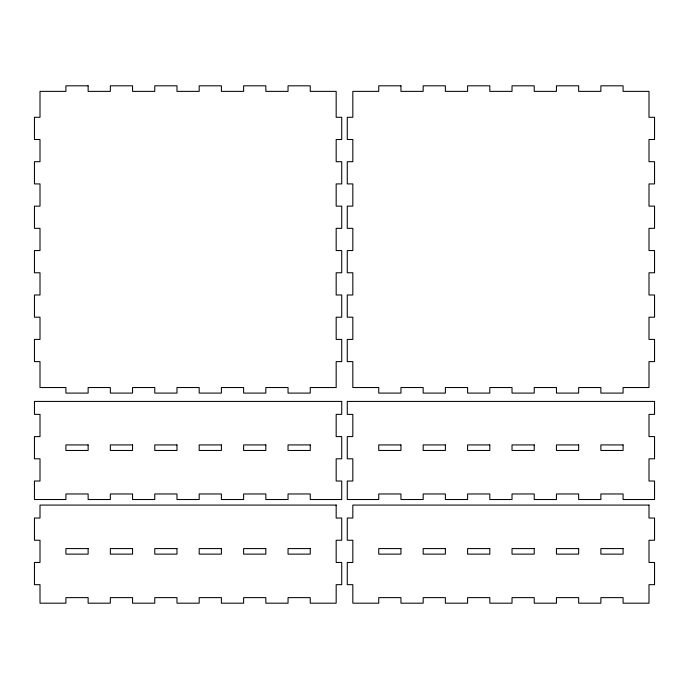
<?xml version="1.0" encoding="UTF-8"?>
<svg xmlns="http://www.w3.org/2000/svg" width="689" height="689" viewBox="0 0 689 689"><rect width="100%" height="100%" fill="white"/><g stroke="black" fill="none" stroke-linecap="round" stroke-linejoin="round"><path stroke-width="1.03" d="M88.132 85.815L65.92 85.815L65.92 91.37L40.005 91.37L40.005 117.285L34.45 117.285L34.45 139.497L40.005 139.497L40.005 161.708L34.45 161.708L34.45 183.92L40.005 183.92L40.005 206.132L34.45 206.132L34.45 228.343L40.005 228.343L40.005 250.563L34.45 250.563L34.45 272.775L40.005 272.775L40.005 294.987L34.45 294.987L34.45 317.198L40.005 317.198L40.005 339.41L34.45 339.41L34.45 361.622L40.005 361.622L40.005 387.537L65.92 387.537L65.92 393.092L88.132 393.092L88.132 387.537L110.343 387.537L110.343 393.092L132.555 393.092L132.555 387.537L154.767 387.537L154.767 393.092L176.978 393.092L176.978 387.537L199.19 387.537L199.19 393.092L221.402 393.092L221.402 387.537L243.622 387.537L243.622 393.092L265.833 393.092L265.833 387.537L288.045 387.537L288.045 393.092L310.257 393.092L310.257 387.537L336.172 387.537L336.172 361.622L341.727 361.622L341.727 339.41L336.172 339.41L336.172 317.198L341.727 317.198L341.727 294.987L336.172 294.987L336.172 272.775L341.727 272.775L341.727 250.563L336.172 250.563L336.172 228.343L341.727 228.343L341.727 206.132L336.172 206.132L336.172 183.92L341.727 183.92L341.727 161.708L336.172 161.708L336.172 139.497L341.727 139.497L341.727 117.285L336.172 117.285L336.172 91.37L310.257 91.37L310.257 85.815L288.045 85.815L288.045 91.37L265.833 91.37L265.833 85.815L243.622 85.815L243.622 91.37L221.402 91.37L221.402 85.815L199.19 85.815L199.19 91.37L176.978 91.37L176.978 85.815L154.767 85.815L154.767 91.37L132.555 91.37L132.555 85.815L110.343 85.815L110.343 91.37L88.132 91.37L88.132 85.815M400.955 85.815L378.743 85.815L378.743 91.37L352.828 91.37L352.828 117.285L347.273 117.285L347.273 139.497L352.828 139.497L352.828 161.708L347.273 161.708L347.273 183.92L352.828 183.92L352.828 206.132L347.273 206.132L347.273 228.343L352.828 228.343L352.828 250.563L347.273 250.563L347.273 272.775L352.828 272.775L352.828 294.987L347.273 294.987L347.273 317.198L352.828 317.198L352.828 339.41L347.273 339.41L347.273 361.622L352.828 361.622L352.828 387.537L378.743 387.537L378.743 393.092L400.955 393.092L400.955 387.537L423.167 387.537L423.167 393.092L445.378 393.092L445.378 387.537L467.598 387.537L467.598 393.092L489.81 393.092L489.81 387.537L512.022 387.537L512.022 393.092L534.233 393.092L534.233 387.537L556.445 387.537L556.445 393.092L578.657 393.092L578.657 387.537L600.868 387.537L600.868 393.092L623.08 393.092L623.08 387.537L648.995 387.537L648.995 361.622L654.55 361.622L654.55 339.41L648.995 339.41L648.995 317.198L654.55 317.198L654.55 294.987L648.995 294.987L648.995 272.775L654.55 272.775L654.55 250.563L648.995 250.563L648.995 228.343L654.55 228.343L654.55 206.132L648.995 206.132L648.995 183.92L654.55 183.92L654.55 161.708L648.995 161.708L648.995 139.497L654.55 139.497L654.55 117.285L648.995 117.285L648.995 91.37L623.08 91.37L623.08 85.815L600.868 85.815L600.868 91.37L578.657 91.37L578.657 85.815L556.445 85.815L556.445 91.37L534.233 91.37L534.233 85.815L512.022 85.815L512.022 91.37L489.81 91.37L489.81 85.815L467.598 85.815L467.598 91.37L445.378 91.37L445.378 85.815L423.167 85.815L423.167 91.37L400.955 91.37L400.955 85.815M341.727 401.42L34.45 401.42L34.45 414.373L40.005 414.373L40.005 436.593L34.45 436.593L34.45 458.805L40.005 458.805L40.005 481.017L34.45 481.017L34.45 499.525L65.92 499.525L65.92 493.97L88.132 493.97L88.132 499.525L110.343 499.525L110.343 493.97L132.555 493.97L132.555 499.525L154.767 499.525L154.767 493.97L176.978 493.97L176.978 499.525L199.19 499.525L199.19 493.97L221.402 493.97L221.402 499.525L243.622 499.525L243.622 493.97L265.833 493.97L265.833 499.525L288.045 499.525L288.045 493.97L310.257 493.97L310.257 499.525L341.727 499.525L341.727 481.017L336.172 481.017L336.172 458.805L341.727 458.805L341.727 436.593L336.172 436.593L336.172 414.373L341.727 414.373L341.727 401.42M654.55 401.42L347.273 401.42L347.273 414.373L352.828 414.373L352.828 436.593L347.273 436.593L347.273 458.805L352.828 458.805L352.828 481.017L347.273 481.017L347.273 499.525L378.743 499.525L378.743 493.97L400.955 493.97L400.955 499.525L423.167 499.525L423.167 493.97L445.378 493.97L445.378 499.525L467.598 499.525L467.598 493.97L489.81 493.97L489.81 499.525L512.022 499.525L512.022 493.97L534.233 493.97L534.233 499.525L556.445 499.525L556.445 493.97L578.657 493.97L578.657 499.525L600.868 499.525L600.868 493.97L623.08 493.97L623.08 499.525L654.55 499.525L654.55 481.017L648.995 481.017L648.995 458.805L654.55 458.805L654.55 436.593L648.995 436.593L648.995 414.373L654.55 414.373L654.55 401.42M88.132 444.922L65.92 444.922L65.92 450.468L88.132 450.468L88.132 444.922M132.555 444.922L110.343 444.922L110.343 450.468L132.555 450.468L132.555 444.922M176.978 444.922L154.767 444.922L154.767 450.468L176.978 450.468L176.978 444.922M221.402 444.922L199.19 444.922L199.19 450.468L221.402 450.468L221.402 444.922M265.833 444.922L243.622 444.922L243.622 450.468L265.833 450.468L265.833 444.922M310.257 444.922L288.045 444.922L288.045 450.468L310.257 450.468L310.257 444.922M400.955 444.922L378.743 444.922L378.743 450.468L400.955 450.468L400.955 444.922M445.378 444.922L423.167 444.922L423.167 450.468L445.378 450.468L445.378 444.922M489.81 444.922L467.598 444.922L467.598 450.468L489.81 450.468L489.81 444.922M534.233 444.922L512.022 444.922L512.022 450.468L534.233 450.468L534.233 444.922M578.657 444.922L556.445 444.922L556.445 450.468L578.657 450.468L578.657 444.922M623.08 444.922L600.868 444.922L600.868 450.468L623.08 450.468L623.08 444.922M336.172 505.08L40.005 505.08L40.005 518.033L34.45 518.033L34.45 540.245L40.005 540.245L40.005 562.457L34.45 562.457L34.45 584.677L40.005 584.677L40.005 603.185L65.92 603.185L65.92 597.63L88.132 597.63L88.132 603.185L110.343 603.185L110.343 597.63L132.555 597.63L132.555 603.185L154.767 603.185L154.767 597.63L176.978 597.63L176.978 603.185L199.19 603.185L199.19 597.63L221.402 597.63L221.402 603.185L243.622 603.185L243.622 597.63L265.833 597.63L265.833 603.185L288.045 603.185L288.045 597.63L310.257 597.63L310.257 603.185L336.172 603.185L336.172 584.677L341.727 584.677L341.727 562.457L336.172 562.457L336.172 540.245L341.727 540.245L341.727 518.033L336.172 518.033L336.172 505.08M648.995 505.08L352.828 505.08L352.828 518.033L347.273 518.033L347.273 540.245L352.828 540.245L352.828 562.457L347.273 562.457L347.273 584.677L352.828 584.677L352.828 603.185L378.743 603.185L378.743 597.63L400.955 597.63L400.955 603.185L423.167 603.185L423.167 597.63L445.378 597.63L445.378 603.185L467.598 603.185L467.598 597.63L489.81 597.63L489.81 603.185L512.022 603.185L512.022 597.63L534.233 597.63L534.233 603.185L556.445 603.185L556.445 597.63L578.657 597.63L578.657 603.185L600.868 603.185L600.868 597.63L623.08 597.63L623.08 603.185L648.995 603.185L648.995 584.677L654.55 584.677L654.55 562.457L648.995 562.457L648.995 540.245L654.55 540.245L654.55 518.033L648.995 518.033L648.995 505.08M88.132 548.582L65.92 548.582L65.92 554.128L88.132 554.128L88.132 548.582M132.555 548.582L110.343 548.582L110.343 554.128L132.555 554.128L132.555 548.582M176.978 548.582L154.767 548.582L154.767 554.128L176.978 554.128L176.978 548.582M221.402 548.582L199.19 548.582L199.19 554.128L221.402 554.128L221.402 548.582M265.833 548.582L243.622 548.582L243.622 554.128L265.833 554.128L265.833 548.582M310.257 548.582L288.045 548.582L288.045 554.128L310.257 554.128L310.257 548.582M400.955 548.582L378.743 548.582L378.743 554.128L400.955 554.128L400.955 548.582M445.378 548.582L423.167 548.582L423.167 554.128L445.378 554.128L445.378 548.582M489.81 548.582L467.598 548.582L467.598 554.128L489.81 554.128L489.81 548.582M534.233 548.582L512.022 548.582L512.022 554.128L534.233 554.128L534.233 548.582M578.657 548.582L556.445 548.582L556.445 554.128L578.657 554.128L578.657 548.582M623.08 548.582L600.868 548.582L600.868 554.128L623.08 554.128L623.08 548.582"/></g></svg>
